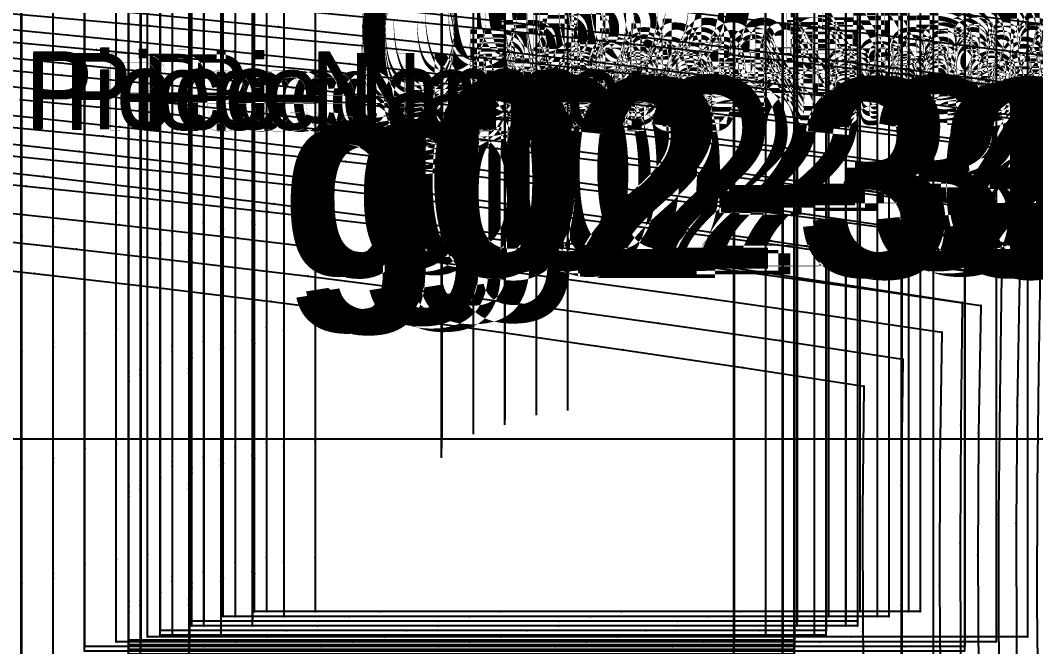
# Model space of a CAD drawing. Extents: x -2408 to 1029, y -526 to 2095.
# Drawn here: x -224.3 to -92, y 308.9 to 390.5 of the extents above; entities that cross this region are included whole.
import ezdxf

# ---------------------------------------------------------------- set-up
doc = ezdxf.new("R2010")
doc.units = 0
doc.layers.add('TEXT', color=7, linetype='Continuous')

# ---------------------------------------------------------------- blocks, each defined once
blk = doc.blocks.new(' -30')
at = {"layer": '1'}
for points in [[(-229.340909, 544.673875), (-214.357411, 543.007636), (-199.380836, 541.282704), (-184.367609, 539.451497), (-169.415656, 537.522511), (-154.549495, 535.507821), (-139.623474, 533.388503), (-124.646614, 531.167397), (-109.742759, 528.897307), (-94.63028, 526.580048), (-94.802148, 510.607237), (-94.92007, 495.218377), (-94.849239, 479.974435), (-94.527407, 465.687633), (-93.937497, 450.831002), (-93.098738, 435.516135), (-92.109499, 420.534611), (-91.504507, 412.391815)], [(478.035278, 546.451263), (478.035278, 518.003273), (478.035278, 400.671844), (470.295849, 400.671844), (455.062391, 400.671844), (439.954714, 400.671844), (424.677277, 400.671844), (409.399835, 400.671844), (394.208775, 400.671844), (378.931338, 400.671844), (363.353195, 400.671844), (363.353195, 411.401223), (363.353195, 426.458583), (363.353195, 441.515962), (363.353195, 456.552738), (363.353195, 471.61011), (363.353195, 486.88547), (363.353195, 502.272308), (363.353195, 518.003273), (363.353195, 533.55951), (363.353195, 546.451263)]]:
    blk.add_lwpolyline(points, dxfattribs=at)
at = {"layer": '14'}
blk.add_lwpolyline([(-231.421617, 532.126365), (-215.539805, 530.358269), (-199.659932, 528.526835), (-184.716631, 526.701148), (-169.079779, 524.666477), (-154.148415, 522.623082), (-138.82949, 520.438341), (-123.25642, 518.13265), (-107.447786, 515.697021), (-107.630848, 499.494936), (-107.59201, 483.699343), (-107.334268, 469.047236), (-106.777074, 453.55854), (-106.009624, 438.589179), (-105.05906, 423.721831), (-104.773865, 419.820175), (-112.92615, 418.352416), (-119.410509, 416.948304), (-125.016039, 415.490597), (-130.165454, 413.906458), (-135.017357, 412.164035)], dxfattribs=at)
blk.add_lwpolyline([(377.323189, 403.973846), (377.323189, 408.932402), (377.323189, 423.927417), (377.323189, 438.905732), (377.323189, 454.422286), (377.323189, 470.256091), (377.323189, 485.591955), (377.323189, 501.153591), (377.323189, 518.003273), (393.747366, 518.003273), (409.447385, 518.003273), (425.024157, 518.003273), (440.491062, 518.003273), (455.351366, 518.003273), (464.065285, 518.003273), (464.065285, 403.973846), (455.429185, 403.973846), (440.589007, 403.973846), (425.125706, 403.973846), (409.39983, 403.973846), (393.716719, 403.973846)], close=True, dxfattribs=at)
at = {"layer": '2'}
for p in [(-94.63028, 526.580048), (-107.447786, 515.697021)]:
    blk.add_point(p, dxfattribs=at)
at = {"layer": '3'}
for p in [(-214.357411, 543.007636), (-199.380836, 541.282704), (-184.367609, 539.451497), (-169.415656, 537.522511), (-154.549495, 535.507821), (-139.623474, 533.388503), (-124.646614, 531.167397), (-215.539805, 530.358269), (-199.659932, 528.526835), (-109.742759, 528.897307), (-184.716631, 526.701148), (-169.079779, 524.666477), (-154.148415, 522.623082), (-138.82949, 520.438341), (-123.25642, 518.13265), (-94.802148, 510.607237), (-107.630848, 499.494936), (-94.92007, 495.218377), (363.353195, 486.88547), (378.847198, 486.964691), (377.323189, 485.591955), (-107.59201, 483.699343), (363.353195, 471.61011), (378.847198, 471.449667), (385.197182, 471.820325), (377.323189, 470.256091), (385.197182, 456.606662), (363.353195, 456.552738), (378.847198, 456.448309), (377.323189, 454.422286), (363.353195, 441.515962), (378.847198, 441.014543), (385.197182, 441.209679), (377.323189, 438.905732), (363.353195, 426.458583), (378.847198, 426.013186), (385.197182, 426.124157), (377.323189, 423.927417), (363.353195, 411.401223), (378.847198, 411.011835), (385.197182, 411.051486), (377.323189, 408.932402)]:
    blk.add_point(p, dxfattribs=at)
at = {"layer": '7'}
for p, q in [((418.122406, 430.18486), (418.122406, 497.763252)), ((-763.632202, -125.051336), (-389.104042, -125.051336))]:
    blk.add_line(p, q, dxfattribs=at)
at = {"layer": '8'}
for points in [[(378.847198, 518.003273), (378.847198, 502.284653), (378.847198, 486.964691), (378.847198, 471.449667), (378.847198, 456.448309), (378.847198, 441.014543), (378.847198, 426.013186), (378.847198, 411.011835), (378.847198, 403.973846)], [(385.197182, 518.003273), (385.197182, 502.519689), (385.197182, 487.217317), (385.197182, 471.820325), (385.197182, 456.606662), (385.197182, 441.209679), (385.197182, 426.124157), (385.197182, 411.051486), (385.197182, 403.973846)], [(456.191292, 518.003273), (456.191292, 403.973846)], [(462.541275, 518.003273), (462.541275, 403.973846)]]:
    blk.add_lwpolyline(points, dxfattribs=at)
at = {"layer": '1'}
for p in [(420.694237, 473.561573), (-644.384551, -84.548169)]:
    blk.add_text('Piece Name:  ', height=10, dxfattribs=at).set_placement(p)
at = {"layer": 'TEXT', "color": 7}
for s, p in [('g01-30', (406.32, 474.66)), ('g02-30', (-611.17, -103.83))]:
    blk.add_text(s, height=25, dxfattribs=at).set_placement(p)
blk = doc.blocks.new(' -31')
at = {"layer": '1'}
for points in [[(-224.661296, 547.900369), (-209.677459, 546.273139), (-194.588975, 544.567746), (-179.555679, 542.76568), (-164.49136, 540.856719), (-149.612358, 538.879205), (-134.57248, 536.78732), (-119.590017, 534.612449), (-104.571126, 532.37467), (-89.524498, 530.117836), (-89.730812, 514.301875), (-89.889013, 498.93564), (-89.879462, 483.678925), (-89.626827, 468.904622), (-89.106897, 453.535204), (-88.353528, 438.095688), (-87.433996, 422.815308), (-86.456261, 408.880959)], [(478.035278, 546.451263), (478.035278, 518.003273), (478.035278, 400.671844), (470.295849, 400.671844), (455.062391, 400.671844), (439.954714, 400.671844), (424.677277, 400.671844), (409.399835, 400.671844), (394.208775, 400.671844), (378.931338, 400.671844), (363.353195, 400.671844), (363.353195, 411.401223), (363.353195, 426.458583), (363.353195, 441.515962), (363.353195, 456.552738), (363.353195, 471.61011), (363.353195, 486.88547), (363.353195, 502.272308), (363.353195, 518.003273), (363.353195, 533.55951), (363.353195, 546.451263)]]:
    blk.add_lwpolyline(points, dxfattribs=at)
at = {"layer": '14'}
blk.add_lwpolyline([(-225.236624, 535.189131), (-210.056457, 533.535046), (-194.881169, 531.815889), (-179.880956, 530.013863), (-164.96576, 528.111366), (-149.778742, 526.078391), (-134.212277, 523.907193), (-118.401681, 521.618003), (-102.367792, 519.202194), (-102.591168, 502.7479), (-102.603046, 487.153104), (-102.402857, 471.839814), (-101.962557, 457.181413), (-101.253314, 441.500905), (-100.364637, 426.136454), (-99.693871, 416.315002), (-107.84615, 414.847221), (-114.330507, 413.443097), (-119.936035, 411.985387)], dxfattribs=at)
blk.add_lwpolyline([(377.323189, 403.973846), (377.323189, 408.932402), (377.323189, 423.927417), (377.323189, 438.905732), (377.323189, 454.422286), (377.323189, 470.256091), (377.323189, 485.591955), (377.323189, 501.153591), (377.323189, 518.003273), (393.747366, 518.003273), (409.447385, 518.003273), (425.024157, 518.003273), (440.491062, 518.003273), (455.351366, 518.003273), (464.065285, 518.003273), (464.065285, 403.973846), (455.429185, 403.973846), (440.589007, 403.973846), (425.125706, 403.973846), (409.39983, 403.973846), (393.716719, 403.973846)], close=True, dxfattribs=at)
at = {"layer": '2'}
for p in [(-89.524498, 530.117836), (-102.367792, 519.202194)]:
    blk.add_point(p, dxfattribs=at)
at = {"layer": '3'}
for p in [(-209.677459, 546.273139), (-194.588975, 544.567746), (-179.555679, 542.76568), (-164.49136, 540.856719), (-149.612358, 538.879205), (-134.57248, 536.78732), (-210.056457, 533.535046), (-119.590017, 534.612449), (-104.571126, 532.37467), (-194.881169, 531.815889), (-179.880956, 530.013863), (-164.96576, 528.111366), (-149.778742, 526.078391), (-134.212277, 523.907193), (-118.401681, 521.618003), (-89.730812, 514.301875), (-102.591168, 502.7479), (-89.889013, 498.93564), (-102.603046, 487.153104), (377.323189, 485.591955), (-89.879462, 483.678925), (363.353195, 471.61011), (378.847198, 471.449667), (385.197182, 471.820325), (377.323189, 470.256091), (385.197182, 456.606662), (363.353195, 456.552738), (378.847198, 456.448309), (377.323189, 454.422286), (363.353195, 441.515962), (378.847198, 441.014543), (385.197182, 441.209679), (377.323189, 438.905732), (363.353195, 426.458583), (378.847198, 426.013186), (385.197182, 426.124157), (377.323189, 423.927417), (363.353195, 411.401223), (378.847198, 411.011835), (385.197182, 411.051486), (377.323189, 408.932402)]:
    blk.add_point(p, dxfattribs=at)
at = {"layer": '7'}
for p, q in [((418.122406, 430.18486), (418.122406, 497.763252)), ((-763.632202, -125.051336), (-389.104042, -125.051336))]:
    blk.add_line(p, q, dxfattribs=at)
at = {"layer": '8'}
for points in [[(378.847198, 518.003273), (378.847198, 502.284653), (378.847198, 486.964691), (378.847198, 471.449667), (378.847198, 456.448309), (378.847198, 441.014543), (378.847198, 426.013186), (378.847198, 411.011835), (378.847198, 403.973846)], [(385.197182, 518.003273), (385.197182, 502.519689), (385.197182, 487.217317), (385.197182, 471.820325), (385.197182, 456.606662), (385.197182, 441.209679), (385.197182, 426.124157), (385.197182, 411.051486), (385.197182, 403.973846)], [(456.191292, 518.003273), (456.191292, 403.973846)], [(462.541275, 518.003273), (462.541275, 403.973846)]]:
    blk.add_lwpolyline(points, dxfattribs=at)
at = {"layer": '1'}
for p in [(420.694237, 473.561573), (-644.39712, -84.590238)]:
    blk.add_text('Piece Name:  ', height=10, dxfattribs=at).set_placement(p)
at = {"layer": 'TEXT', "color": 7}
for s, p in [('g01-31', (406.32, 474.66)), ('g02-31', (-609.9, -103.02))]:
    blk.add_text(s, height=25, dxfattribs=at).set_placement(p)
blk = doc.blocks.new(' -32')
at = {"layer": '1'}
for points in [[(-219.435042, 551.07711), (-204.436461, 549.484383), (-189.423476, 547.819198), (-174.51379, 546.062529), (-159.524407, 544.195696), (-144.498304, 542.236475), (-129.531487, 540.197388), (-114.530037, 538.064348), (-99.58351, 535.881365), (-84.422865, 533.652878), (-84.664211, 517.497694), (-84.850599, 502.462629), (-84.891852, 487.214944), (-84.704066, 472.179414), (-84.273397, 456.918529), (-83.613101, 441.527453), (-82.794173, 426.429278), (-81.832603, 411.349699)], [(478.035278, 546.451263), (478.035278, 518.003273), (478.035278, 400.671844), (470.295849, 400.671844), (455.062391, 400.671844), (439.954714, 400.671844), (424.677277, 400.671844), (409.399835, 400.671844), (394.208775, 400.671844), (378.931338, 400.671844), (363.353195, 400.671844), (363.353195, 411.401223), (363.353195, 426.458583), (363.353195, 441.515962), (363.353195, 456.552738), (363.353195, 471.61011), (363.353195, 486.88547), (363.353195, 502.272308), (363.353195, 518.003273), (363.353195, 533.55951), (363.353195, 546.451263)]]:
    blk.add_lwpolyline(points, dxfattribs=at)
at = {"layer": '14'}
blk.add_lwpolyline([(-219.927186, 538.359183), (-204.457169, 536.710053), (-188.995145, 534.986961), (-173.972639, 533.205913), (-158.8577, 531.306759), (-143.549379, 529.290806), (-127.963952, 527.154146), (-112.91974, 525.016082), (-97.287788, 522.707405), (-97.546838, 506.107599), (-97.600019, 489.682566), (-97.433359, 473.405649), (-97.009875, 457.723451), (-96.346461, 441.972495), (-95.516013, 426.636403), (-94.613867, 412.809792), (-102.766152, 411.342033)], dxfattribs=at)
blk.add_lwpolyline([(377.323189, 403.973846), (377.323189, 408.932402), (377.323189, 423.927417), (377.323189, 438.905732), (377.323189, 454.422286), (377.323189, 470.256091), (377.323189, 485.591955), (377.323189, 501.153591), (377.323189, 518.003273), (393.747366, 518.003273), (409.447385, 518.003273), (425.024157, 518.003273), (440.491062, 518.003273), (455.351366, 518.003273), (464.065285, 518.003273), (464.065285, 403.973846), (455.429185, 403.973846), (440.589007, 403.973846), (425.125706, 403.973846), (409.39983, 403.973846), (393.716719, 403.973846)], close=True, dxfattribs=at)
at = {"layer": '2'}
blk.add_point((-97.287788, 522.707405), dxfattribs=at)
at = {"layer": '3'}
for p in [(-204.436461, 549.484383), (-189.423476, 547.819198), (-174.51379, 546.062529), (-159.524407, 544.195696), (-144.498304, 542.236475), (-129.531487, 540.197388), (-114.530037, 538.064348), (-204.457169, 536.710053), (-188.995145, 534.986961), (-99.58351, 535.881365), (-173.972639, 533.205913), (-158.8577, 531.306759), (-143.549379, 529.290806), (-127.963952, 527.154146), (-112.91974, 525.016082), (-97.546838, 506.107599), (-97.600019, 489.682566), (377.323189, 485.591955), (363.353195, 471.61011), (378.847198, 471.449667), (385.197182, 471.820325), (377.323189, 470.256091), (385.197182, 456.606662), (363.353195, 456.552738), (378.847198, 456.448309), (377.323189, 454.422286), (363.353195, 441.515962), (378.847198, 441.014543), (385.197182, 441.209679), (377.323189, 438.905732), (363.353195, 426.458583), (378.847198, 426.013186), (385.197182, 426.124157), (377.323189, 423.927417), (363.353195, 411.401223), (378.847198, 411.011835), (385.197182, 411.051486), (377.323189, 408.932402)]:
    blk.add_point(p, dxfattribs=at)
at = {"layer": '7'}
for p, q in [((418.122406, 430.18486), (418.122406, 497.763252)), ((-763.632202, -125.051336), (-389.104042, -125.051336))]:
    blk.add_line(p, q, dxfattribs=at)
at = {"layer": '8'}
for points in [[(378.847198, 518.003273), (378.847198, 502.284653), (378.847198, 486.964691), (378.847198, 471.449667), (378.847198, 456.448309), (378.847198, 441.014543), (378.847198, 426.013186), (378.847198, 411.011835), (378.847198, 403.973846)], [(385.197182, 518.003273), (385.197182, 502.519689), (385.197182, 487.217317), (385.197182, 471.820325), (385.197182, 456.606662), (385.197182, 441.209679), (385.197182, 426.124157), (385.197182, 411.051486), (385.197182, 403.973846)], [(456.191292, 518.003273), (456.191292, 403.973846)], [(462.541275, 518.003273), (462.541275, 403.973846)]]:
    blk.add_lwpolyline(points, dxfattribs=at)
at = {"layer": '1'}
for p in [(420.694237, 473.561573), (-644.409082, -84.633162)]:
    blk.add_text('Piece Name:  ', height=10, dxfattribs=at).set_placement(p)
at = {"layer": 'TEXT', "color": 7}
for s, p in [('g01-32', (406.32, 474.66)), ('g02-32', (-608.5, -103.09))]:
    blk.add_text(s, height=25, dxfattribs=at).set_placement(p)
blk = doc.blocks.new(' -33')
at = {"layer": '1'}
for points in [[(-229.748771, 555.867998), (-214.663975, 554.334272), (-199.587318, 552.761024), (-184.518769, 551.113028), (-169.449439, 549.362172), (-154.403529, 547.517787), (-139.385269, 545.59427), (-124.360433, 543.586255), (-109.413128, 541.504202), (-94.40716, 539.359567), (-79.322128, 537.190132), (-79.583214, 521.604267), (-79.803495, 506.49299), (-79.893775, 491.171975), (-79.773197, 476.059439), (-79.43103, 460.915727), (-78.87417, 445.812984), (-78.132577, 430.805671), (-77.226999, 415.564104), (-76.319799, 401.866341)], [(478.035278, 546.451263), (478.035278, 518.003273), (478.035278, 400.671844), (470.295849, 400.671844), (455.062391, 400.671844), (439.954714, 400.671844), (424.677277, 400.671844), (409.399835, 400.671844), (394.208775, 400.671844), (378.931338, 400.671844), (363.353195, 400.671844), (363.353195, 411.401223), (363.353195, 426.458583), (363.353195, 441.515962), (363.353195, 456.552738), (363.353195, 471.61011), (363.353195, 486.88547), (363.353195, 502.272308), (363.353195, 518.003273), (363.353195, 533.55951), (363.353195, 546.451263)]]:
    blk.add_lwpolyline(points, dxfattribs=at)
at = {"layer": '14'}
blk.add_lwpolyline([(-232.356252, 543.370659), (-216.603046, 541.7665), (-200.843434, 540.120773), (-185.092896, 538.397218), (-170.100999, 536.652065), (-154.722652, 534.758032), (-139.161279, 532.75081), (-123.330698, 530.626266), (-108.06106, 528.502795), (-92.207785, 526.212616), (-92.497917, 509.56942), (-92.592709, 493.613696), (-92.499211, 477.854126), (-92.182344, 462.500599), (-91.611132, 446.570637), (-90.867716, 431.101373), (-89.978962, 415.93521), (-89.533863, 409.304581)], dxfattribs=at)
blk.add_lwpolyline([(377.323189, 403.973846), (377.323189, 408.932402), (377.323189, 423.927417), (377.323189, 438.905732), (377.323189, 454.422286), (377.323189, 470.256091), (377.323189, 485.591955), (377.323189, 501.153591), (377.323189, 518.003273), (393.747366, 518.003273), (409.447385, 518.003273), (425.024157, 518.003273), (440.491062, 518.003273), (455.351366, 518.003273), (464.065285, 518.003273), (464.065285, 403.973846), (455.429185, 403.973846), (440.589007, 403.973846), (425.125706, 403.973846), (409.39983, 403.973846), (393.716719, 403.973846)], close=True, dxfattribs=at)
at = {"layer": '2'}
for p in [(-92.207785, 526.212616), (377.323189, 403.973846), (378.847198, 403.973846), (385.197182, 403.973846), (456.191292, 403.973846), (462.541275, 403.973846), (464.065285, 403.973846)]:
    blk.add_point(p, dxfattribs=at)
at = {"layer": '3'}
for p in [(-214.663975, 554.334272), (-199.587318, 552.761024), (-184.518769, 551.113028), (-169.449439, 549.362172), (-154.403529, 547.517787), (-139.385269, 545.59427), (-124.360433, 543.586255), (-216.603046, 541.7665), (-109.413128, 541.504202), (-200.843434, 540.120773), (-94.40716, 539.359567), (-185.092896, 538.397218), (-170.100999, 536.652065), (-154.722652, 534.758032), (-139.161279, 532.75081), (-123.330698, 530.626266), (-108.06106, 528.502795), (-92.497917, 509.56942), (-92.592709, 493.613696), (363.353195, 471.61011), (378.847198, 471.449667), (385.197182, 471.820325), (377.323189, 470.256091), (385.197182, 456.606662), (363.353195, 456.552738), (378.847198, 456.448309), (377.323189, 454.422286), (363.353195, 441.515962), (378.847198, 441.014543), (385.197182, 441.209679), (377.323189, 438.905732), (363.353195, 426.458583), (378.847198, 426.013186), (385.197182, 426.124157), (377.323189, 423.927417), (363.353195, 411.401223), (378.847198, 411.011835), (385.197182, 411.051486), (377.323189, 408.932402), (393.716719, 403.973846), (409.39983, 403.973846), (425.125706, 403.973846), (440.589007, 403.973846), (455.429185, 403.973846)]:
    blk.add_point(p, dxfattribs=at)
at = {"layer": '7'}
for p, q in [((418.122406, 430.18486), (418.122406, 497.763252)), ((-763.632202, -125.051336), (-389.104042, -125.051336))]:
    blk.add_line(p, q, dxfattribs=at)
at = {"layer": '8'}
for points in [[(378.847198, 518.003273), (378.847198, 502.284653), (378.847198, 486.964691), (378.847198, 471.449667), (378.847198, 456.448309), (378.847198, 441.014543), (378.847198, 426.013186), (378.847198, 411.011835), (378.847198, 403.973846)], [(385.197182, 518.003273), (385.197182, 502.519689), (385.197182, 487.217317), (385.197182, 471.820325), (385.197182, 456.606662), (385.197182, 441.209679), (385.197182, 426.124157), (385.197182, 411.051486), (385.197182, 403.973846)], [(456.191292, 518.003273), (456.191292, 403.973846)], [(462.541275, 518.003273), (462.541275, 403.973846)]]:
    blk.add_lwpolyline(points, dxfattribs=at)
at = {"layer": '1'}
for p in [(420.694237, 473.561573), (-644.419332, -84.670074)]:
    blk.add_text('Piece Name:  ', height=10, dxfattribs=at).set_placement(p)
at = {"layer": 'TEXT', "color": 7}
for s, p in [('g01-33', (406.32, 474.66)), ('g02-33', (-610.94, -103.81))]:
    blk.add_text(s, height=25, dxfattribs=at).set_placement(p)
blk = doc.blocks.new(' -34')
at = {"layer": '1'}
for points in [[(-224.667632, 559.063796), (-209.580622, 557.564088), (-194.579889, 556.026452), (-179.506059, 554.402791), (-164.488583, 552.684381), (-149.43639, 550.869334), (-134.508203, 548.99195), (-119.475633, 547.021967), (-104.476103, 544.974444), (-89.461433, 542.872094), (-74.224463, 540.724983), (-74.515587, 524.8052), (-74.760259, 509.756211), (-74.88508, 494.636046), (-74.818567, 479.584965), (-74.54163, 464.355679), (-74.059742, 449.312221), (-73.393561, 434.278013), (-72.572019, 419.162456), (-71.643353, 404.066203)], [(478.035278, 546.451263), (478.035278, 518.003273), (478.035278, 400.671844), (470.295849, 400.671844), (455.062391, 400.671844), (439.954714, 400.671844), (424.677277, 400.671844), (409.399835, 400.671844), (394.208775, 400.671844), (378.931338, 400.671844), (363.353195, 400.671844), (363.353195, 411.401223), (363.353195, 426.458583), (363.353195, 441.515962), (363.353195, 456.552738), (363.353195, 471.61011), (363.353195, 486.88547), (363.353195, 502.272308), (363.353195, 518.003273), (363.353195, 533.55951), (363.353195, 546.451263)]]:
    blk.add_lwpolyline(points, dxfattribs=at)
at = {"layer": '14'}
blk.add_lwpolyline([(-225.006669, 546.339513), (-210.03005, 544.845166), (-195.051501, 543.304491), (-180.083532, 541.688759), (-165.158046, 539.97702), (-149.556659, 538.087674), (-133.817431, 536.093392), (-118.691155, 534.102485), (-103.198992, 531.99205), (-87.12779, 529.717789), (-87.444471, 513.128595), (-87.573821, 497.793534), (-87.532142, 481.326858), (-87.263509, 465.080297), (-86.767524, 449.413887), (-86.078283, 433.655301), (-85.26271, 418.531257), (-84.453869, 405.799408)], dxfattribs=at)
blk.add_lwpolyline([(377.323189, 403.973846), (377.323189, 408.932402), (377.323189, 423.927417), (377.323189, 438.905732), (377.323189, 454.422286), (377.323189, 470.256091), (377.323189, 485.591955), (377.323189, 501.153591), (377.323189, 518.003273), (393.747366, 518.003273), (409.447385, 518.003273), (425.024157, 518.003273), (440.491062, 518.003273), (455.351366, 518.003273), (464.065285, 518.003273), (464.065285, 403.973846), (455.429185, 403.973846), (440.589007, 403.973846), (425.125706, 403.973846), (409.39983, 403.973846), (393.716719, 403.973846)], close=True, dxfattribs=at)
at = {"layer": '2'}
for p in [(-87.12779, 529.717789), (377.323189, 403.973846), (378.847198, 403.973846), (385.197182, 403.973846), (456.191292, 403.973846), (462.541275, 403.973846), (464.065285, 403.973846)]:
    blk.add_point(p, dxfattribs=at)
at = {"layer": '3'}
for p in [(-209.580622, 557.564088), (-194.579889, 556.026452), (-179.506059, 554.402791), (-164.488583, 552.684381), (-149.43639, 550.869334), (-134.508203, 548.99195), (-119.475633, 547.021967), (-210.03005, 544.845166), (-104.476103, 544.974444), (-195.051501, 543.304491), (-89.461433, 542.872094), (-180.083532, 541.688759), (-165.158046, 539.97702), (-149.556659, 538.087674), (-133.817431, 536.093392), (-118.691155, 534.102485), (-103.198992, 531.99205), (-87.444471, 513.128595), (-87.573821, 497.793534), (363.353195, 471.61011), (378.847198, 471.449667), (385.197182, 471.820325), (377.323189, 470.256091), (385.197182, 456.606662), (363.353195, 456.552738), (378.847198, 456.448309), (377.323189, 454.422286), (363.353195, 441.515962), (378.847198, 441.014543), (385.197182, 441.209679), (377.323189, 438.905732), (363.353195, 426.458583), (378.847198, 426.013186), (385.197182, 426.124157), (377.323189, 423.927417), (363.353195, 411.401223), (378.847198, 411.011835), (385.197182, 411.051486), (377.323189, 408.932402), (393.716719, 403.973846), (409.39983, 403.973846), (425.125706, 403.973846), (440.589007, 403.973846), (455.429185, 403.973846)]:
    blk.add_point(p, dxfattribs=at)
at = {"layer": '7'}
for p, q in [((418.122406, 430.18486), (418.122406, 497.763252)), ((-763.632202, -125.051336), (-389.104042, -125.051336))]:
    blk.add_line(p, q, dxfattribs=at)
at = {"layer": '8'}
for points in [[(378.847198, 518.003273), (378.847198, 502.284653), (378.847198, 486.964691), (378.847198, 471.449667), (378.847198, 456.448309), (378.847198, 441.014543), (378.847198, 426.013186), (378.847198, 411.011835), (378.847198, 403.973846)], [(385.197182, 518.003273), (385.197182, 502.519689), (385.197182, 487.217317), (385.197182, 471.820325), (385.197182, 456.606662), (385.197182, 441.209679), (385.197182, 426.124157), (385.197182, 411.051486), (385.197182, 403.973846)], [(456.191292, 518.003273), (456.191292, 403.973846)], [(462.541275, 518.003273), (462.541275, 403.973846)]]:
    blk.add_lwpolyline(points, dxfattribs=at)
at = {"layer": '1'}
for p in [(420.694237, 473.561573), (-644.430513, -84.70312)]:
    blk.add_text('Piece Name:  ', height=10, dxfattribs=at).set_placement(p)
at = {"layer": 'TEXT', "color": 7}
for s, p in [('g01-34', (406.32, 474.66)), ('g02-34', (-609.73, -103.16))]:
    blk.add_text(s, height=25, dxfattribs=at).set_placement(p)
blk = doc.blocks.new(' -35')
at = {"layer": '1'}
for points in [[(-219.825743, 562.302281), (-204.703902, 560.828106), (-189.573888, 559.301744), (-174.452077, 557.6967), (-159.393028, 555.99872), (-144.292206, 554.206132), (-129.36371, 552.360971), (-114.281239, 550.420899), (-99.342219, 548.420462), (-84.27683, 546.351641), (-69.129224, 544.258728), (-69.437398, 528.531169), (-69.712484, 513.024848), (-69.867898, 498.02009), (-69.844079, 482.5112), (-69.621157, 467.362138), (-69.185225, 451.859265), (-68.574569, 436.754475), (-67.811545, 421.687174), (-66.930013, 406.553247)], [(478.035278, 546.451263), (478.035278, 518.003273), (478.035278, 400.671844), (470.295849, 400.671844), (455.062391, 400.671844), (439.954714, 400.671844), (424.677277, 400.671844), (409.399835, 400.671844), (394.208775, 400.671844), (378.931338, 400.671844), (363.353195, 400.671844), (363.353195, 411.401223), (363.353195, 426.458583), (363.353195, 441.515962), (363.353195, 456.552738), (363.353195, 471.61011), (363.353195, 486.88547), (363.353195, 502.272308), (363.353195, 518.003273), (363.353195, 533.55951), (363.353195, 546.451263)]]:
    blk.add_lwpolyline(points, dxfattribs=at)
at = {"layer": '14'}
blk.add_lwpolyline([(-221.817557, 549.737256), (-206.570224, 548.250662), (-191.321893, 546.71407), (-174.997432, 544.98044), (-160.180583, 543.305561), (-144.361758, 541.421188), (-128.450832, 539.4399), (-113.214715, 537.470357), (-97.697227, 535.395233), (-82.047787, 533.223), (-82.386571, 516.780326), (-82.551145, 500.858718), (-82.553895, 485.097823), (-82.374938, 469.8937), (-81.971193, 454.307109), (-81.362613, 438.412146), (-80.623388, 423.163421), (-79.765243, 408.288339)], dxfattribs=at)
blk.add_lwpolyline([(377.323189, 403.973846), (377.323189, 408.932402), (377.323189, 423.927417), (377.323189, 438.905732), (377.323189, 454.422286), (377.323189, 470.256091), (377.323189, 485.591955), (377.323189, 501.153591), (377.323189, 518.003273), (393.747366, 518.003273), (409.447385, 518.003273), (425.024157, 518.003273), (440.491062, 518.003273), (455.351366, 518.003273), (464.065285, 518.003273), (464.065285, 403.973846), (455.429185, 403.973846), (440.589007, 403.973846), (425.125706, 403.973846), (409.39983, 403.973846), (393.716719, 403.973846)], close=True, dxfattribs=at)
at = {"layer": '2'}
for p in [(377.323189, 403.973846), (378.847198, 403.973846), (385.197182, 403.973846), (456.191292, 403.973846), (462.541275, 403.973846), (464.065285, 403.973846)]:
    blk.add_point(p, dxfattribs=at)
at = {"layer": '3'}
for p in [(-204.703902, 560.828106), (-189.573888, 559.301744), (-174.452077, 557.6967), (-159.393028, 555.99872), (-144.292206, 554.206132), (-129.36371, 552.360971), (-114.281239, 550.420899), (-206.570224, 548.250662), (-99.342219, 548.420462), (-191.321893, 546.71407), (-174.997432, 544.98044), (-160.180583, 543.305561), (-144.361758, 541.421188), (-128.450832, 539.4399), (-113.214715, 537.470357), (-97.697227, 535.395233), (363.353195, 471.61011), (378.847198, 471.449667), (385.197182, 471.820325), (377.323189, 470.256091), (385.197182, 456.606662), (363.353195, 456.552738), (378.847198, 456.448309), (377.323189, 454.422286), (363.353195, 441.515962), (378.847198, 441.014543), (385.197182, 441.209679), (377.323189, 438.905732), (363.353195, 426.458583), (378.847198, 426.013186), (385.197182, 426.124157), (377.323189, 423.927417), (363.353195, 411.401223), (378.847198, 411.011835), (385.197182, 411.051486), (377.323189, 408.932402), (393.716719, 403.973846), (409.39983, 403.973846), (425.125706, 403.973846), (440.589007, 403.973846), (455.429185, 403.973846)]:
    blk.add_point(p, dxfattribs=at)
at = {"layer": '7'}
for p, q in [((418.122406, 430.18486), (418.122406, 497.763252)), ((-763.632202, -125.051336), (-389.104042, -125.051336))]:
    blk.add_line(p, q, dxfattribs=at)
at = {"layer": '8'}
for points in [[(378.847198, 518.003273), (378.847198, 502.284653), (378.847198, 486.964691), (378.847198, 471.449667), (378.847198, 456.448309), (378.847198, 441.014543), (378.847198, 426.013186), (378.847198, 411.011835), (378.847198, 403.973846)], [(385.197182, 518.003273), (385.197182, 502.519689), (385.197182, 487.217317), (385.197182, 471.820325), (385.197182, 456.606662), (385.197182, 441.209679), (385.197182, 426.124157), (385.197182, 411.051486), (385.197182, 403.973846)], [(456.191292, 518.003273), (456.191292, 403.973846)], [(462.541275, 518.003273), (462.541275, 403.973846)]]:
    blk.add_lwpolyline(points, dxfattribs=at)
at = {"layer": '1'}
for p in [(420.694237, 473.561573), (-639.360597, -84.736837)]:
    blk.add_text('Piece Name:  ', height=10, dxfattribs=at).set_placement(p)
at = {"layer": 'TEXT', "color": 7}
for s, p in [('g01-35', (406.32, 474.66)), ('g02-35', (-601.63, -102.86))]:
    blk.add_text(s, height=25, dxfattribs=at).set_placement(p)
blk = doc.blocks.new(' -36')
at = {"layer": '1'}
for points in [[(-228.586526, 566.83085), (-213.636555, 565.425506), (-198.674168, 563.990806), (-183.732225, 562.501905), (-168.689359, 560.922246), (-153.765843, 559.25951), (-138.851626, 557.514511), (-123.877671, 555.693485), (-108.9804, 553.810085), (-94.00935, 551.841663), (-79.127872, 549.836981), (-64.03367, 547.791557), (-64.368349, 531.78176), (-64.65812, 516.612985), (-64.847127, 501.041495), (-64.862071, 485.869791), (-64.690573, 470.664153), (-64.327088, 455.496699), (-63.784388, 440.334805), (-63.094369, 425.353161), (-62.282581, 410.275614)], [(478.035278, 546.451263), (478.035278, 518.003273), (478.035278, 400.671844), (470.295849, 400.671844), (455.062391, 400.671844), (439.954714, 400.671844), (424.677277, 400.671844), (409.399835, 400.671844), (394.208775, 400.671844), (378.931338, 400.671844), (363.353195, 400.671844), (363.353195, 411.401223), (363.353195, 426.458583), (363.353195, 441.515962), (363.353195, 456.552738), (363.353195, 471.61011), (363.353195, 486.88547), (363.353195, 502.272308), (363.353195, 518.003273), (363.353195, 533.55951), (363.353195, 546.451263)]]:
    blk.add_lwpolyline(points, dxfattribs=at)
at = {"layer": '14'}
blk.add_lwpolyline([(-217.481456, 553.033374), (-201.963107, 551.550702), (-186.445579, 550.012542), (-170.571527, 548.351725), (-155.169203, 546.637477), (-139.138484, 544.758341), (-124.026077, 542.910319), (-108.564405, 540.950376), (-92.827239, 538.886789), (-76.967788, 536.72821), (-77.324321, 520.519492), (-77.52364, 504.052251), (-77.559616, 487.596643), (-77.408975, 471.626076), (-77.022212, 455.170913), (-76.472077, 439.774649), (-75.777909, 424.510275), (-74.942438, 409.13884)], dxfattribs=at)
blk.add_lwpolyline([(377.323189, 403.973846), (377.323189, 408.932402), (377.323189, 423.927417), (377.323189, 438.905732), (377.323189, 454.422286), (377.323189, 470.256091), (377.323189, 485.591955), (377.323189, 501.153591), (377.323189, 518.003273), (393.747366, 518.003273), (409.447385, 518.003273), (425.024157, 518.003273), (440.491062, 518.003273), (455.351366, 518.003273), (464.065285, 518.003273), (464.065285, 403.973846), (455.429185, 403.973846), (440.589007, 403.973846), (425.125706, 403.973846), (409.39983, 403.973846), (393.716719, 403.973846)], close=True, dxfattribs=at)
at = {"layer": '2'}
for p in [(377.323189, 403.973846), (378.847198, 403.973846), (385.197182, 403.973846), (456.191292, 403.973846), (462.541275, 403.973846), (464.065285, 403.973846)]:
    blk.add_point(p, dxfattribs=at)
at = {"layer": '3'}
for p in [(-183.732225, 562.501905), (-168.689359, 560.922246), (-153.765843, 559.25951), (-138.851626, 557.514511), (-123.877671, 555.693485), (-108.9804, 553.810085), (-201.963107, 551.550702), (-94.00935, 551.841663), (-186.445579, 550.012542), (-170.571527, 548.351725), (-155.169203, 546.637477), (-139.138484, 544.758341), (-124.026077, 542.910319), (-108.564405, 540.950376), (-92.827239, 538.886789), (363.353195, 471.61011), (378.847198, 471.449667), (385.197182, 471.820325), (377.323189, 470.256091), (385.197182, 456.606662), (363.353195, 456.552738), (378.847198, 456.448309), (377.323189, 454.422286), (363.353195, 441.515962), (378.847198, 441.014543), (385.197182, 441.209679), (377.323189, 438.905732), (363.353195, 426.458583), (378.847198, 426.013186), (385.197182, 426.124157), (377.323189, 423.927417), (363.353195, 411.401223), (378.847198, 411.011835), (385.197182, 411.051486), (377.323189, 408.932402), (393.716719, 403.973846), (409.39983, 403.973846), (425.125706, 403.973846), (440.589007, 403.973846), (455.429185, 403.973846)]:
    blk.add_point(p, dxfattribs=at)
at = {"layer": '7'}
for p, q in [((418.122406, 430.18486), (418.122406, 497.763252)), ((-763.632202, -125.051336), (-389.104042, -125.051336))]:
    blk.add_line(p, q, dxfattribs=at)
at = {"layer": '8'}
for points in [[(378.847198, 518.003273), (378.847198, 502.284653), (378.847198, 486.964691), (378.847198, 471.449667), (378.847198, 456.448309), (378.847198, 441.014543), (378.847198, 426.013186), (378.847198, 411.011835), (378.847198, 403.973846)], [(385.197182, 518.003273), (385.197182, 502.519689), (385.197182, 487.217317), (385.197182, 471.820325), (385.197182, 456.606662), (385.197182, 441.209679), (385.197182, 426.124157), (385.197182, 411.051486), (385.197182, 403.973846)], [(456.191292, 518.003273), (456.191292, 403.973846)], [(462.541275, 518.003273), (462.541275, 403.973846)]]:
    blk.add_lwpolyline(points, dxfattribs=at)
at = {"layer": '1'}
for p in [(420.694237, 473.561573), (-639.370332, -84.784886)]:
    blk.add_text('Piece Name:  ', height=10, dxfattribs=at).set_placement(p)
at = {"layer": 'TEXT', "color": 7}
for s, p in [('g01-36', (406.32, 474.66)), ('g02-36', (-608.57, -104.06))]:
    blk.add_text(s, height=25, dxfattribs=at).set_placement(p)
blk = doc.blocks.new(' -37')
at = {"layer": '1'}
for points in [[(-223.870873, 570.077698), (-208.884311, 568.699824), (-193.860524, 567.283734), (-178.882822, 565.812434), (-163.91307, 564.262636), (-148.803086, 562.604376), (-133.852104, 560.882373), (-118.8881, 559.093336), (-103.953026, 557.239215), (-89.063701, 555.317868), (-74.143777, 553.345269), (-58.940139, 551.32328), (-59.285037, 535.679771), (-59.595045, 520.52381), (-59.811099, 505.360085), (-59.872621, 490.200861), (-59.763106, 475.37357), (-59.457493, 459.743633), (-58.990666, 444.59147), (-58.371386, 429.356144), (-57.615895, 414.215875), (-56.739934, 399.142059)], [(478.035278, 546.451263), (478.035278, 518.003273), (478.035278, 400.671844), (470.295849, 400.671844), (455.062391, 400.671844), (439.954714, 400.671844), (424.677277, 400.671844), (409.399835, 400.671844), (394.208775, 400.671844), (378.931338, 400.671844), (363.353195, 400.671844), (363.353195, 411.401223), (363.353195, 426.458583), (363.353195, 441.515962), (363.353195, 456.552738), (363.353195, 471.61011), (363.353195, 486.88547), (363.353195, 502.272308), (363.353195, 518.003273), (363.353195, 533.55951), (363.353195, 546.451263)]]:
    blk.add_lwpolyline(points, dxfattribs=at)
at = {"layer": '14'}
blk.add_lwpolyline([(-227.720586, 557.676432), (-211.9402, 556.228805), (-196.150944, 554.745059), (-180.365177, 553.198662), (-164.64115, 551.568195), (-149.020605, 549.84801), (-133.887354, 548.098921), (-118.623572, 546.262985), (-103.061235, 544.323751), (-87.957676, 542.379106), (-71.887789, 540.233421), (-72.278397, 523.201596), (-72.491257, 507.370553), (-72.562175, 491.873011), (-72.462142, 475.217164), (-72.163531, 459.560689), (-71.644482, 443.086247), (-71.011885, 427.871079), (-70.23439, 412.379166)], dxfattribs=at)
blk.add_lwpolyline([(377.323189, 403.973846), (377.323189, 408.932402), (377.323189, 423.927417), (377.323189, 438.905732), (377.323189, 454.422286), (377.323189, 470.256091), (377.323189, 485.591955), (377.323189, 501.153591), (377.323189, 518.003273), (393.747366, 518.003273), (409.447385, 518.003273), (425.024157, 518.003273), (440.491062, 518.003273), (455.351366, 518.003273), (464.065285, 518.003273), (464.065285, 403.973846), (455.429185, 403.973846), (440.589007, 403.973846), (425.125706, 403.973846), (409.39983, 403.973846), (393.716719, 403.973846)], close=True, dxfattribs=at)
at = {"layer": '2'}
for p in [(377.323189, 403.973846), (378.847198, 403.973846), (385.197182, 403.973846), (456.191292, 403.973846), (462.541275, 403.973846), (464.065285, 403.973846)]:
    blk.add_point(p, dxfattribs=at)
at = {"layer": '3'}
for p in [(-148.803086, 562.604376), (-133.852104, 560.882373), (-118.8881, 559.093336), (-103.953026, 557.239215), (-211.9402, 556.228805), (-196.150944, 554.745059), (-89.063701, 555.317868), (-180.365177, 553.198662), (-164.64115, 551.568195), (-149.020605, 549.84801), (-133.887354, 548.098921), (-118.623572, 546.262985), (-103.061235, 544.323751), (-87.957676, 542.379106), (363.353195, 471.61011), (378.847198, 471.449667), (385.197182, 471.820325), (377.323189, 470.256091), (385.197182, 456.606662), (363.353195, 456.552738), (378.847198, 456.448309), (377.323189, 454.422286), (363.353195, 441.515962), (378.847198, 441.014543), (385.197182, 441.209679), (377.323189, 438.905732), (363.353195, 426.458583), (378.847198, 426.013186), (385.197182, 426.124157), (377.323189, 423.927417), (363.353195, 411.401223), (378.847198, 411.011835), (385.197182, 411.051486), (377.323189, 408.932402), (393.716719, 403.973846), (409.39983, 403.973846), (425.125706, 403.973846), (440.589007, 403.973846), (455.429185, 403.973846)]:
    blk.add_point(p, dxfattribs=at)
at = {"layer": '7'}
for p, q in [((418.122406, 430.18486), (418.122406, 497.763252)), ((-763.632202, -125.051336), (-389.104042, -125.051336))]:
    blk.add_line(p, q, dxfattribs=at)
at = {"layer": '8'}
for points in [[(378.847198, 518.003273), (378.847198, 502.284653), (378.847198, 486.964691), (378.847198, 471.449667), (378.847198, 456.448309), (378.847198, 441.014543), (378.847198, 426.013186), (378.847198, 411.011835), (378.847198, 403.973846)], [(385.197182, 518.003273), (385.197182, 502.519689), (385.197182, 487.217317), (385.197182, 471.820325), (385.197182, 456.606662), (385.197182, 441.209679), (385.197182, 426.124157), (385.197182, 411.051486), (385.197182, 403.973846)], [(456.191292, 518.003273), (456.191292, 403.973846)], [(462.541275, 518.003273), (462.541275, 403.973846)]]:
    blk.add_lwpolyline(points, dxfattribs=at)
at = {"layer": '1'}
for p in [(420.694237, 473.561573), (-634.30037, -84.82617)]:
    blk.add_text('Piece Name:  ', height=10, dxfattribs=at).set_placement(p)
at = {"layer": 'TEXT', "color": 7}
for s, p in [('g01-37', (406.32, 474.66)), ('g02-37', (-598.72, -103.6))]:
    blk.add_text(s, height=25, dxfattribs=at).set_placement(p)
blk = doc.blocks.new(' -38')
at = {"layer": '1'}
for points in [[(-218.954244, 573.320155), (-203.930237, 571.966751), (-188.889928, 570.570908), (-173.875438, 569.115257), (-158.868778, 567.581384), (-143.820729, 565.953107), (-128.831895, 564.253433), (-113.898613, 562.497704), (-98.924752, 560.671467), (-83.907708, 558.768323), (-68.948437, 556.825968), (-53.847418, 554.854164), (-54.215335, 538.936708), (-54.548529, 523.451694), (-54.783795, 508.175085), (-54.869264, 492.686569), (-54.782944, 477.237345), (-54.518242, 461.750902), (-54.089488, 446.395262), (-53.50219, 430.917666), (-52.77128, 415.446312), (-51.94388, 400.436293)], [(478.035278, 546.451263), (478.035278, 518.003273), (478.035278, 400.671844), (470.295849, 400.671844), (455.062391, 400.671844), (439.954714, 400.671844), (424.677277, 400.671844), (409.399835, 400.671844), (394.208775, 400.671844), (378.931338, 400.671844), (363.353195, 400.671844), (363.353195, 411.401223), (363.353195, 426.458583), (363.353195, 441.515962), (363.353195, 456.552738), (363.353195, 471.61011), (363.353195, 486.88547), (363.353195, 502.272308), (363.353195, 518.003273), (363.353195, 533.55951), (363.353195, 546.451263)]]:
    blk.add_lwpolyline(points, dxfattribs=at)
at = {"layer": '14'}
blk.add_lwpolyline([(-223.482146, 560.973282), (-207.429718, 559.531914), (-191.370191, 558.048706), (-175.315951, 556.497855), (-159.779736, 554.907092), (-143.928005, 553.186272), (-128.608882, 551.442737), (-113.199455, 549.618944), (-97.54333, 547.700324), (-82.433049, 545.787872), (-66.80779, 543.738594), (-67.209899, 527.077992), (-67.453964, 510.809829), (-67.555898, 494.735172), (-67.503692, 479.124626), (-67.25173, 462.706076), (-66.815237, 446.974547), (-66.191466, 430.540855), (-65.448873, 414.684796), (-64.616711, 399.548003)], dxfattribs=at)
blk.add_lwpolyline([(377.323189, 403.973846), (377.323189, 408.932402), (377.323189, 423.927417), (377.323189, 438.905732), (377.323189, 454.422286), (377.323189, 470.256091), (377.323189, 485.591955), (377.323189, 501.153591), (377.323189, 518.003273), (393.747366, 518.003273), (409.447385, 518.003273), (425.024157, 518.003273), (440.491062, 518.003273), (455.351366, 518.003273), (464.065285, 518.003273), (464.065285, 403.973846), (455.429185, 403.973846), (440.589007, 403.973846), (425.125706, 403.973846), (409.39983, 403.973846), (393.716719, 403.973846)], close=True, dxfattribs=at)
at = {"layer": '2'}
for p in [(377.323189, 403.973846), (378.847198, 403.973846), (385.197182, 403.973846), (456.191292, 403.973846), (462.541275, 403.973846), (464.065285, 403.973846), (363.353195, 400.671844), (478.035278, 400.671844)]:
    blk.add_point(p, dxfattribs=at)
at = {"layer": '3'}
for p in [(-113.898613, 562.497704), (-98.924752, 560.671467), (-207.429718, 559.531914), (-191.370191, 558.048706), (-175.315951, 556.497855), (-159.779736, 554.907092), (-143.928005, 553.186272), (-128.608882, 551.442737), (-113.199455, 549.618944), (-97.54333, 547.700324), (363.353195, 471.61011), (378.847198, 471.449667), (385.197182, 471.820325), (377.323189, 470.256091), (385.197182, 456.606662), (363.353195, 456.552738), (378.847198, 456.448309), (377.323189, 454.422286), (363.353195, 441.515962), (378.847198, 441.014543), (385.197182, 441.209679), (377.323189, 438.905732), (363.353195, 426.458583), (378.847198, 426.013186), (385.197182, 426.124157), (377.323189, 423.927417), (363.353195, 411.401223), (378.847198, 411.011835), (385.197182, 411.051486), (377.323189, 408.932402), (393.716719, 403.973846), (409.39983, 403.973846), (425.125706, 403.973846), (440.589007, 403.973846), (455.429185, 403.973846), (378.931338, 400.671844), (394.208775, 400.671844), (409.399835, 400.671844), (424.677277, 400.671844), (439.954714, 400.671844), (455.062391, 400.671844), (470.295849, 400.671844)]:
    blk.add_point(p, dxfattribs=at)
at = {"layer": '7'}
for p, q in [((418.122406, 430.18486), (418.122406, 497.763252)), ((-763.632202, -125.051336), (-389.104042, -125.051336))]:
    blk.add_line(p, q, dxfattribs=at)
at = {"layer": '8'}
for points in [[(378.847198, 518.003273), (378.847198, 502.284653), (378.847198, 486.964691), (378.847198, 471.449667), (378.847198, 456.448309), (378.847198, 441.014543), (378.847198, 426.013186), (378.847198, 411.011835), (378.847198, 403.973846)], [(385.197182, 518.003273), (385.197182, 502.519689), (385.197182, 487.217317), (385.197182, 471.820325), (385.197182, 456.606662), (385.197182, 441.209679), (385.197182, 426.124157), (385.197182, 411.051486), (385.197182, 403.973846)], [(456.191292, 518.003273), (456.191292, 403.973846)], [(462.541275, 518.003273), (462.541275, 403.973846)]]:
    blk.add_lwpolyline(points, dxfattribs=at)
at = {"layer": '1'}
for p in [(420.694237, 473.561573), (-634.309442, -84.866482)]:
    blk.add_text('Piece Name:  ', height=10, dxfattribs=at).set_placement(p)
at = {"layer": 'TEXT', "color": 7}
for s, p in [('g01-38', (406.32, 474.66)), ('g02-38', (-600.32, -103.13))]:
    blk.add_text(s, height=25, dxfattribs=at).set_placement(p)
blk = doc.blocks.new(' -39')
at = {"layer": '1'}
for points in [[(-229.211684, 577.890724), (-214.075544, 576.578375), (-199.01652, 575.24766), (-184.067689, 573.880953), (-169.018713, 572.440765), (-153.977396, 570.922887), (-138.997513, 569.325083), (-123.973036, 567.648253), (-109.011203, 565.918443), (-94.000998, 564.119037), (-79.004883, 562.252142), (-64.008562, 560.340224), (-48.755493, 558.384438), (-49.133385, 542.710391), (-49.479879, 527.438725), (-49.74085, 512.102741), (-49.859498, 496.827476), (-49.822032, 481.582596), (-49.621855, 466.308197), (-49.262145, 451.036709), (-48.750325, 435.78519), (-48.097696, 420.523488), (-47.314612, 405.109559)], [(478.035278, 546.451263), (478.035278, 518.003273), (478.035278, 400.671844), (470.295849, 400.671844), (455.062391, 400.671844), (439.954714, 400.671844), (424.677277, 400.671844), (409.399835, 400.671844), (394.208775, 400.671844), (378.931338, 400.671844), (363.353195, 400.671844), (363.353195, 411.401223), (363.353195, 426.458583), (363.353195, 441.515962), (363.353195, 456.552738), (363.353195, 471.61011), (363.353195, 486.88547), (363.353195, 502.272308), (363.353195, 518.003273), (363.353195, 533.55951), (363.353195, 546.451263)]]:
    blk.add_lwpolyline(points, dxfattribs=at)
at = {"layer": '14'}
blk.add_lwpolyline([(-230.816082, 565.285434), (-215.66903, 563.969154), (-200.509072, 562.629063), (-185.346075, 561.245072), (-170.189924, 559.797094), (-154.881495, 558.248457), (-139.937051, 556.65159), (-124.383695, 554.913005), (-108.748068, 553.095755), (-92.870939, 551.185247), (-77.555531, 549.281982), (-61.727786, 547.243805), (-62.137311, 531.029687), (-62.411743, 514.366241), (-62.544907, 497.740003), (-62.52175, 481.497821), (-62.331908, 466.192142), (-61.926329, 449.617789), (-61.377146, 433.813559), (-60.688099, 417.919187), (-59.889496, 402.333824)], dxfattribs=at)
blk.add_lwpolyline([(377.323189, 403.973846), (377.323189, 408.932402), (377.323189, 423.927417), (377.323189, 438.905732), (377.323189, 454.422286), (377.323189, 470.256091), (377.323189, 485.591955), (377.323189, 501.153591), (377.323189, 518.003273), (393.747366, 518.003273), (409.447385, 518.003273), (425.024157, 518.003273), (440.491062, 518.003273), (455.351366, 518.003273), (464.065285, 518.003273), (464.065285, 403.973846), (455.429185, 403.973846), (440.589007, 403.973846), (425.125706, 403.973846), (409.39983, 403.973846), (393.716719, 403.973846)], close=True, dxfattribs=at)
at = {"layer": '2'}
for p in [(377.323189, 403.973846), (378.847198, 403.973846), (385.197182, 403.973846), (456.191292, 403.973846), (462.541275, 403.973846), (464.065285, 403.973846), (363.353195, 400.671844), (478.035278, 400.671844)]:
    blk.add_point(p, dxfattribs=at)
at = {"layer": '3'}
for p in [(-200.509072, 562.629063), (-185.346075, 561.245072), (-170.189924, 559.797094), (-154.881495, 558.248457), (-139.937051, 556.65159), (-124.383695, 554.913005), (-108.748068, 553.095755), (-92.870939, 551.185247), (363.353195, 471.61011), (378.847198, 471.449667), (385.197182, 471.820325), (377.323189, 470.256091), (385.197182, 456.606662), (363.353195, 456.552738), (378.847198, 456.448309), (377.323189, 454.422286), (363.353195, 441.515962), (378.847198, 441.014543), (385.197182, 441.209679), (377.323189, 438.905732), (363.353195, 426.458583), (378.847198, 426.013186), (385.197182, 426.124157), (377.323189, 423.927417), (363.353195, 411.401223), (378.847198, 411.011835), (385.197182, 411.051486), (377.323189, 408.932402), (393.716719, 403.973846), (409.39983, 403.973846), (425.125706, 403.973846), (440.589007, 403.973846), (455.429185, 403.973846), (378.931338, 400.671844), (394.208775, 400.671844), (409.399835, 400.671844), (424.677277, 400.671844), (439.954714, 400.671844), (455.062391, 400.671844), (470.295849, 400.671844)]:
    blk.add_point(p, dxfattribs=at)
at = {"layer": '7'}
for p, q in [((418.122406, 430.18486), (418.122406, 497.763252)), ((-763.632202, -125.051336), (-389.104042, -125.051336))]:
    blk.add_line(p, q, dxfattribs=at)
at = {"layer": '8'}
for points in [[(378.847198, 518.003273), (378.847198, 502.284653), (378.847198, 486.964691), (378.847198, 471.449667), (378.847198, 456.448309), (378.847198, 441.014543), (378.847198, 426.013186), (378.847198, 411.011835), (378.847198, 403.973846)], [(385.197182, 518.003273), (385.197182, 502.519689), (385.197182, 487.217317), (385.197182, 471.820325), (385.197182, 456.606662), (385.197182, 441.209679), (385.197182, 426.124157), (385.197182, 411.051486), (385.197182, 403.973846)], [(456.191292, 518.003273), (456.191292, 403.973846)], [(462.541275, 518.003273), (462.541275, 403.973846)]]:
    blk.add_lwpolyline(points, dxfattribs=at)
at = {"layer": '1'}
for p in [(420.694237, 473.561573), (-629.238043, -84.863681)]:
    blk.add_text('Piece Name:  ', height=10, dxfattribs=at).set_placement(p)
at = {"layer": 'TEXT', "color": 7}
for s, p in [('g01-39', (406.32, 474.66)), ('g02-39', (-594.97, -102.57))]:
    blk.add_text(s, height=25, dxfattribs=at).set_placement(p)
blk = doc.blocks.new(' -40')
at = {"layer": '1'}
blk.add_lwpolyline([(478.035278, 546.451263), (478.035278, 518.003273), (478.035278, 400.671844), (470.295849, 400.671844), (455.062391, 400.671844), (439.954714, 400.671844), (424.677277, 400.671844), (409.399835, 400.671844), (394.208775, 400.671844), (378.931338, 400.671844), (363.353195, 400.671844), (363.353195, 411.401223), (363.353195, 426.458583), (363.353195, 441.515962), (363.353195, 456.552738), (363.353195, 471.61011), (363.353195, 486.88547), (363.353195, 502.272308), (363.353195, 518.003273), (363.353195, 533.55951), (363.353195, 546.451263)], dxfattribs=at)
at = {"layer": '14'}
blk.add_lwpolyline([(-226.617291, 568.584246), (-211.216935, 567.274988), (-195.805222, 565.936893), (-180.392005, 564.550442), (-164.987136, 563.096115), (-149.946958, 561.592156), (-134.795402, 559.995191), (-119.062964, 558.262174), (-103.289328, 556.456834), (-88.199091, 554.671262), (-72.678363, 552.776685), (-56.647787, 550.749016), (-57.08739, 533.820379), (-57.364602, 518.035662), (-57.518845, 502.68963), (-57.543601, 485.94302), (-57.408597, 470.474141), (-57.085031, 454.530621), (-56.629123, 439.510557), (-56.016861, 423.738739), (-55.302816, 408.380338)], dxfattribs=at)
blk.add_lwpolyline([(377.323189, 403.973846), (377.323189, 408.932402), (377.323189, 423.927417), (377.323189, 438.905732), (377.323189, 454.422286), (377.323189, 470.256091), (377.323189, 485.591955), (377.323189, 501.153591), (377.323189, 518.003273), (393.747366, 518.003273), (409.447385, 518.003273), (425.024157, 518.003273), (440.491062, 518.003273), (455.351366, 518.003273), (464.065285, 518.003273), (464.065285, 403.973846), (455.429185, 403.973846), (440.589007, 403.973846), (425.125706, 403.973846), (409.39983, 403.973846), (393.716719, 403.973846)], close=True, dxfattribs=at)
at = {"layer": '2'}
for p in [(377.323189, 403.973846), (378.847198, 403.973846), (385.197182, 403.973846), (456.191292, 403.973846), (462.541275, 403.973846), (464.065285, 403.973846), (363.353195, 400.671844), (478.035278, 400.671844)]:
    blk.add_point(p, dxfattribs=at)
at = {"layer": '3'}
for p in [(-164.987136, 563.096115), (-149.946958, 561.592156), (-134.795402, 559.995191), (-119.062964, 558.262174), (-103.289328, 556.456834), (-88.199091, 554.671262), (363.353195, 471.61011), (378.847198, 471.449667), (385.197182, 471.820325), (377.323189, 470.256091), (385.197182, 456.606662), (363.353195, 456.552738), (378.847198, 456.448309), (377.323189, 454.422286), (363.353195, 441.515962), (378.847198, 441.014543), (385.197182, 441.209679), (377.323189, 438.905732), (363.353195, 426.458583), (378.847198, 426.013186), (385.197182, 426.124157), (377.323189, 423.927417), (363.353195, 411.401223), (378.847198, 411.011835), (385.197182, 411.051486), (377.323189, 408.932402), (393.716719, 403.973846), (409.39983, 403.973846), (425.125706, 403.973846), (440.589007, 403.973846), (455.429185, 403.973846), (378.931338, 400.671844), (394.208775, 400.671844), (409.399835, 400.671844), (424.677277, 400.671844), (439.954714, 400.671844), (455.062391, 400.671844), (470.295849, 400.671844)]:
    blk.add_point(p, dxfattribs=at)
at = {"layer": '7'}
for p, q in [((418.122406, 430.18486), (418.122406, 497.763252)), ((-763.632202, -125.051336), (-389.104042, -125.051336))]:
    blk.add_line(p, q, dxfattribs=at)
at = {"layer": '8'}
for points in [[(378.847198, 518.003273), (378.847198, 502.284653), (378.847198, 486.964691), (378.847198, 471.449667), (378.847198, 456.448309), (378.847198, 441.014543), (378.847198, 426.013186), (378.847198, 411.011835), (378.847198, 403.973846)], [(385.197182, 518.003273), (385.197182, 502.519689), (385.197182, 487.217317), (385.197182, 471.820325), (385.197182, 456.606662), (385.197182, 441.209679), (385.197182, 426.124157), (385.197182, 411.051486), (385.197182, 403.973846)], [(456.191292, 518.003273), (456.191292, 403.973846)], [(462.541275, 518.003273), (462.541275, 403.973846)]]:
    blk.add_lwpolyline(points, dxfattribs=at)
at = {"layer": '1'}
for p in [(420.694237, 473.561573), (-624.166768, -84.910586)]:
    blk.add_text('Piece Name:  ', height=10, dxfattribs=at).set_placement(p)
at = {"layer": 'TEXT', "color": 7}
for s, p in [('g01-40', (406.32, 474.66)), ('g02-40', (-589.7, -102.49))]:
    blk.add_text(s, height=25, dxfattribs=at).set_placement(p)

msp = doc.modelspace()

# ---------------------------------------------------------------- block references
at = {"layer": '1'}
for name, p in [(' -32', (420.69429, 460.98861)), (' -34', (420.69429, 460.98861)), (' -33', (420.69429, 460.98861)), (' -35', (420.69429, 460.98861)), (' -31', (420.69429, 460.98861)), (' -30', (420.69429, 460.98861)), (' -36', (420.69429, 460.98861)), (' -38', (420.69429, 460.98861)), (' -37', (420.69429, 460.98861)), (' -39', (420.69429, 460.98861)), (' -40', (420.69429, 460.98861)), (' -38', (-579.253783, -91.775472)), (' -39', (-575.170005, -91.15992)), (' -40', (-571.08619, -90.544825)), (' -36', (-583.359915, -93.009197)), (' -32', (-587.506908, -95.474868)), (' -37', (-579.276546, -92.393365)), (' -34', (-587.46481, -94.242756)), (' -33', (-587.486083, -94.859148)), (' -35', (-583.382004, -93.626476)), (' -31', (-587.527219, -96.089244)), (' -30', (-587.547006, -96.703028)), (' -32', (-6.918598, -172.870121)), (' -36', (-6.940789, -172.870126)), (' -34', (-6.929678, -172.869999)), (' -35', (-6.935229, -172.87)), (' -33', (-6.924133, -172.870029)), (' -31', (-6.913053, -172.870221)), (' -30', (-6.907502, -172.870213)), (' -38', (-6.951881, -172.870051)), (' -39', (-6.957418, -172.869929)), (' -37', (-6.946326, -172.869989)), (' -40', (-6.962963, -172.869906))]:
    msp.add_blockref(name, p, dxfattribs=at)

doc.saveas('drawing.dxf')
